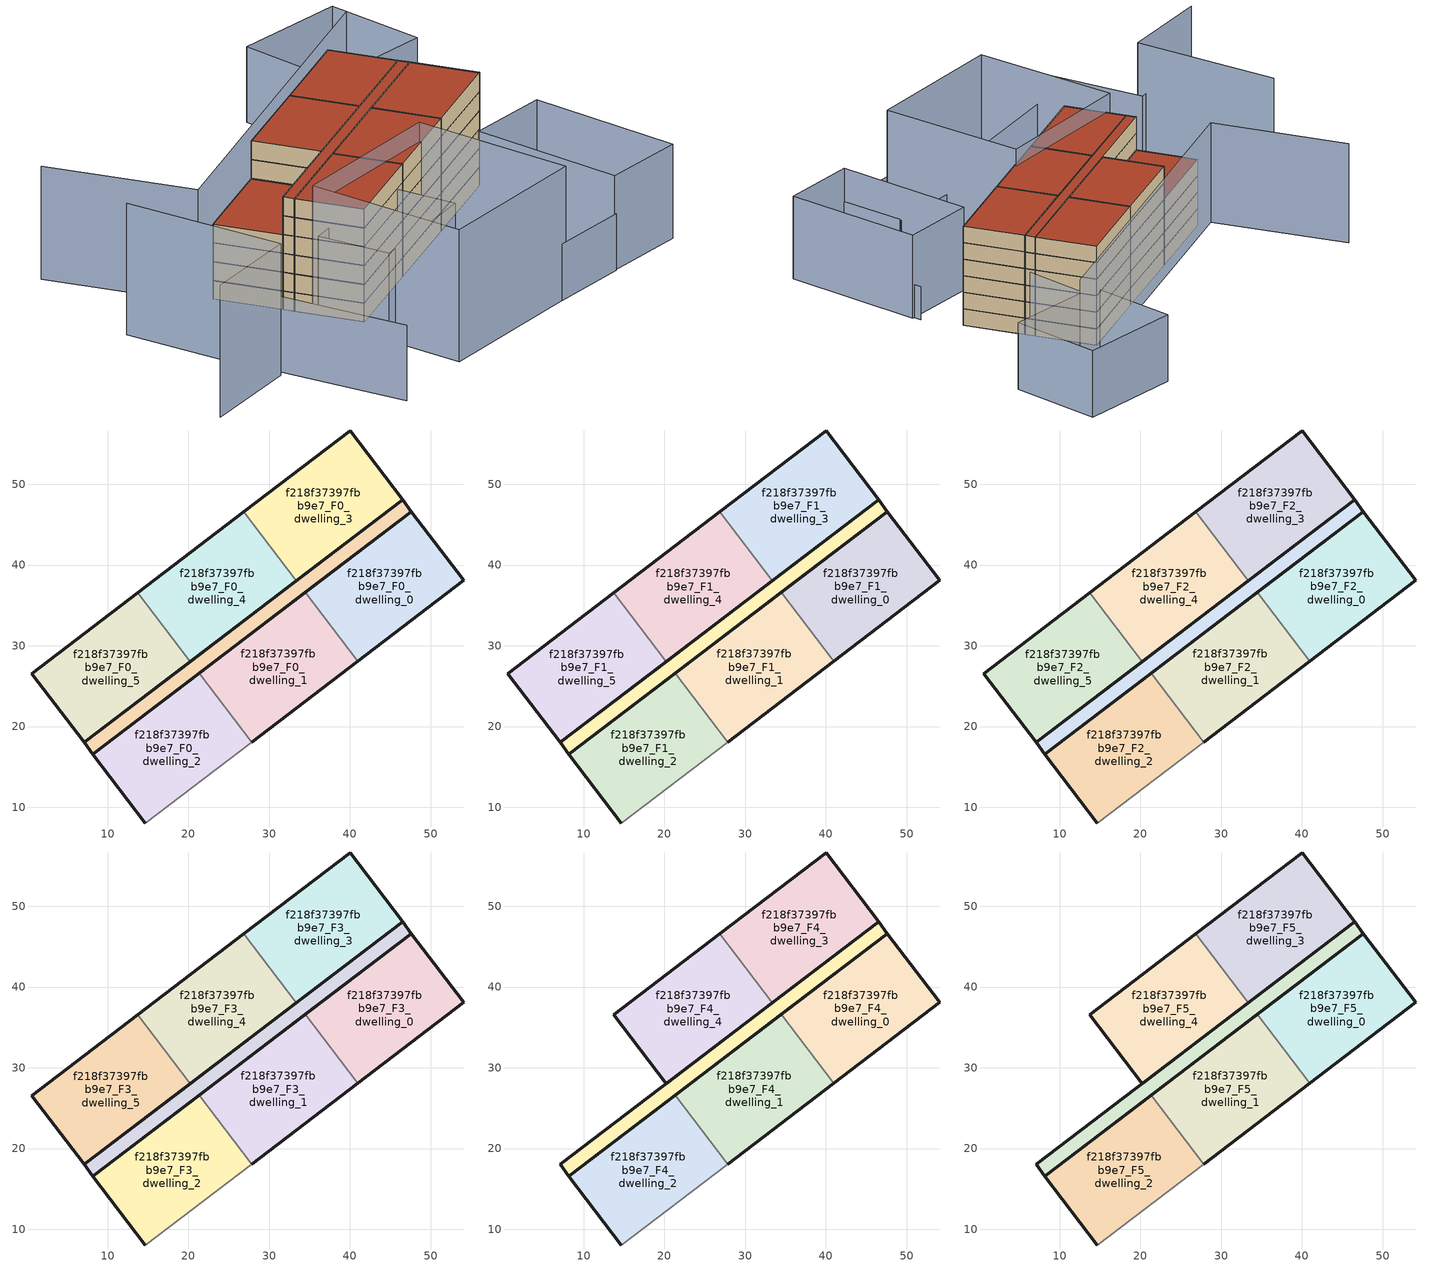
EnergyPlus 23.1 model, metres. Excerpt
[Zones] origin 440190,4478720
f218f37397fbb9e7_F0_dwelling_0
 floor ground (EU_floor_Construction): 54.14,38.09 47.64,46.63 34.48,36.62 40.98,28.08 z0
 wall outside (EU_wall_Construction): 34.48,36.62 47.64,46.63 54.14,38.09 40.98,28.08 z0:3
 wall to f218f37397fbb9e7_F0_dwelling_1 (EU_wall_Construction): 40.98,28.08 34.48,36.62 z0:3
f218f37397fbb9e7_F0_dwelling_1
 floor ground (EU_floor_Construction): 40.98,28.08 34.48,36.62 21.33,26.61 27.83,18.07 z0
 wall outside (EU_wall_Construction): 21.33,26.61 34.48,36.62 / 40.98,28.08 27.83,18.07 z0:3
 wall to f218f37397fbb9e7_F0_dwelling_2 (EU_wall_Construction): 27.83,18.07 21.33,26.61 z0:3
f218f37397fbb9e7_F0_dwelling_2
 floor ground (EU_floor_Construction): 27.83,18.07 21.33,26.61 8.18,16.6 14.68,8.06 z0
 wall outside (EU_wall_Construction): 14.68,8.06 8.18,16.6 21.33,26.61 z0:3
 wall adiabatic (EU_wall_Construction): 27.83,18.07 14.68,8.06 z0:3
f218f37397fbb9e7_F0_dwelling_3
 floor ground (EU_floor_Construction): 46.55,48.06 40.04,56.6 26.89,46.59 33.4,38.05 z0
 wall outside (EU_wall_Construction): 26.89,46.59 40.04,56.6 46.55,48.06 33.4,38.05 z0:3
 wall to f218f37397fbb9e7_F0_dwelling_4 (EU_wall_Construction): 33.4,38.05 26.89,46.59 z0:3
f218f37397fbb9e7_F0_dwelling_4
 floor ground (EU_floor_Construction): 33.4,38.05 26.89,46.59 13.74,36.58 20.24,28.04 z0
 wall outside (EU_wall_Construction): 33.4,38.05 20.24,28.04 / 13.74,36.58 26.89,46.59 z0:3
 wall to f218f37397fbb9e7_F0_dwelling_5 (EU_wall_Construction): 20.24,28.04 13.74,36.58 z0:3
f218f37397fbb9e7_F0_dwelling_5
 floor ground (EU_floor_Construction): 20.24,28.04 13.74,36.58 0.59,26.57 7.09,18.03 z0
 wall outside (EU_wall_Construction): 20.24,28.04 7.09,18.03 0.59,26.57 13.74,36.58 z0:3
f218f37397fbb9e7_F0_circulation
 floor ground (EU_floor_Construction): 47.64,46.63 46.55,48.06 7.09,18.03 8.18,16.6 z0
 wall outside (EU_wall_Construction): 46.55,48.06 47.64,46.63 8.18,16.6 7.09,18.03 46.55,48.06 z0:3
f218f37397fbb9e7_F1_dwelling_0
 floor to f218f37397fbb9e7_F0_dwelling_0 (EU_floor_Construction): 54.14,38.09 47.64,46.63 34.48,36.62 40.98,28.08 z3
 wall outside (EU_wall_Construction): 34.48,36.62 47.64,46.63 54.14,38.09 40.98,28.08 z3:6
 wall to f218f37397fbb9e7_F1_dwelling_1 (EU_wall_Construction): 40.98,28.08 34.48,36.62 z3:6
f218f37397fbb9e7_F1_dwelling_1
 floor to f218f37397fbb9e7_F0_dwelling_1 (EU_floor_Construction): 40.98,28.08 34.48,36.62 21.33,26.61 27.83,18.07 z3
 wall outside (EU_wall_Construction): 21.33,26.61 34.48,36.62 / 40.98,28.08 27.83,18.07 z3:6
 wall to f218f37397fbb9e7_F1_dwelling_2 (EU_wall_Construction): 27.83,18.07 21.33,26.61 z3:6
f218f37397fbb9e7_F1_dwelling_2
 floor to f218f37397fbb9e7_F0_dwelling_2 (EU_floor_Construction): 27.83,18.07 21.33,26.61 8.18,16.6 14.68,8.06 z3
 wall outside (EU_wall_Construction): 14.68,8.06 8.18,16.6 21.33,26.61 z3:6
 wall adiabatic (EU_wall_Construction): 27.83,18.07 14.68,8.06 z3:6
f218f37397fbb9e7_F1_dwelling_3
 floor to f218f37397fbb9e7_F0_dwelling_3 (EU_floor_Construction): 46.55,48.06 40.04,56.6 26.89,46.59 33.4,38.05 z3
 wall outside (EU_wall_Construction): 26.89,46.59 40.04,56.6 46.55,48.06 33.4,38.05 z3:6
 wall to f218f37397fbb9e7_F1_dwelling_4 (EU_wall_Construction): 33.4,38.05 26.89,46.59 z3:6
f218f37397fbb9e7_F1_dwelling_4
 floor to f218f37397fbb9e7_F0_dwelling_4 (EU_floor_Construction): 33.4,38.05 26.89,46.59 13.74,36.58 20.24,28.04 z3
 wall outside (EU_wall_Construction): 33.4,38.05 20.24,28.04 / 13.74,36.58 26.89,46.59 z3:6
 wall to f218f37397fbb9e7_F1_dwelling_5 (EU_wall_Construction): 20.24,28.04 13.74,36.58 z3:6
f218f37397fbb9e7_F1_dwelling_5
 floor to f218f37397fbb9e7_F0_dwelling_5 (EU_floor_Construction): 20.24,28.04 13.74,36.58 0.59,26.57 7.09,18.03 z3
 wall outside (EU_wall_Construction): 20.24,28.04 7.09,18.03 0.59,26.57 13.74,36.58 z3:6
f218f37397fbb9e7_F1_circulation
 floor to f218f37397fbb9e7_F0_circulation (EU_floor_Construction): 47.64,46.63 46.55,48.06 7.09,18.03 8.18,16.6 z3
 wall outside (EU_wall_Construction): 46.55,48.06 47.64,46.63 8.18,16.6 7.09,18.03 46.55,48.06 z3:6
f218f37397fbb9e7_F2_dwelling_0
 floor to f218f37397fbb9e7_F1_dwelling_0 (EU_floor_Construction): 54.14,38.09 47.64,46.63 34.48,36.62 40.98,28.08 z6
 wall outside (EU_wall_Construction): 34.48,36.62 47.64,46.63 54.14,38.09 40.98,28.08 z6:9
 wall to f218f37397fbb9e7_F2_dwelling_1 (EU_wall_Construction): 40.98,28.08 34.48,36.62 z6:9
f218f37397fbb9e7_F2_dwelling_1
 floor to f218f37397fbb9e7_F1_dwelling_1 (EU_floor_Construction): 40.98,28.08 34.48,36.62 21.33,26.61 27.83,18.07 z6
 wall outside (EU_wall_Construction): 21.33,26.61 34.48,36.62 / 40.98,28.08 27.83,18.07 z6:9
 wall to f218f37397fbb9e7_F2_dwelling_2 (EU_wall_Construction): 27.83,18.07 21.33,26.61 z6:9
f218f37397fbb9e7_F2_dwelling_2
 floor to f218f37397fbb9e7_F1_dwelling_2 (EU_floor_Construction): 27.83,18.07 21.33,26.61 8.18,16.6 14.68,8.06 z6
 wall outside (EU_wall_Construction): 14.68,8.06 8.18,16.6 21.33,26.61 z6:9
 wall adiabatic (EU_wall_Construction): 27.83,18.07 14.68,8.06 z6:9
f218f37397fbb9e7_F2_dwelling_3
 floor to f218f37397fbb9e7_F1_dwelling_3 (EU_floor_Construction): 46.55,48.06 40.04,56.6 26.89,46.59 33.4,38.05 z6
 wall outside (EU_wall_Construction): 26.89,46.59 40.04,56.6 46.55,48.06 33.4,38.05 z6:9
 wall to f218f37397fbb9e7_F2_dwelling_4 (EU_wall_Construction): 33.4,38.05 26.89,46.59 z6:9
f218f37397fbb9e7_F2_dwelling_4
 floor to f218f37397fbb9e7_F1_dwelling_4 (EU_floor_Construction): 33.4,38.05 26.89,46.59 13.74,36.58 20.24,28.04 z6
 wall outside (EU_wall_Construction): 33.4,38.05 20.24,28.04 / 13.74,36.58 26.89,46.59 z6:9
 wall to f218f37397fbb9e7_F2_dwelling_5 (EU_wall_Construction): 20.24,28.04 13.74,36.58 z6:9
f218f37397fbb9e7_F2_dwelling_5
 floor to f218f37397fbb9e7_F1_dwelling_5 (EU_floor_Construction): 20.24,28.04 13.74,36.58 0.59,26.57 7.09,18.03 z6
 wall outside (EU_wall_Construction): 20.24,28.04 7.09,18.03 0.59,26.57 13.74,36.58 z6:9
f218f37397fbb9e7_F2_circulation
 floor to f218f37397fbb9e7_F1_circulation (EU_floor_Construction): 47.64,46.63 46.55,48.06 7.09,18.03 8.18,16.6 z6
 wall outside (EU_wall_Construction): 46.55,48.06 47.64,46.63 8.18,16.6 7.09,18.03 46.55,48.06 z6:9
f218f37397fbb9e7_F3_dwelling_0
 floor to f218f37397fbb9e7_F2_dwelling_0 (EU_floor_Construction): 54.14,38.09 47.64,46.63 34.48,36.62 40.98,28.08 z9
 wall outside (EU_wall_Construction): 34.48,36.62 47.64,46.63 54.14,38.09 40.98,28.08 z9:12
 wall to f218f37397fbb9e7_F3_dwelling_1 (EU_wall_Construction): 40.98,28.08 34.48,36.62 z9:12
f218f37397fbb9e7_F3_dwelling_1
 floor to f218f37397fbb9e7_F2_dwelling_1 (EU_floor_Construction): 40.98,28.08 34.48,36.62 21.33,26.61 27.83,18.07 z9
 wall outside (EU_wall_Construction): 21.33,26.61 34.48,36.62 / 40.98,28.08 27.83,18.07 z9:12
 wall to f218f37397fbb9e7_F3_dwelling_2 (EU_wall_Construction): 27.83,18.07 21.33,26.61 z9:12
f218f37397fbb9e7_F3_dwelling_2
 floor to f218f37397fbb9e7_F2_dwelling_2 (EU_floor_Construction): 27.83,18.07 21.33,26.61 8.18,16.6 14.68,8.06 z9
 wall outside (EU_wall_Construction): 14.68,8.06 8.18,16.6 21.33,26.61 z9:12
 wall adiabatic (EU_wall_Construction): 27.83,18.07 14.68,8.06 z9:12
f218f37397fbb9e7_F3_dwelling_3
 floor to f218f37397fbb9e7_F2_dwelling_3 (EU_floor_Construction): 46.55,48.06 40.04,56.6 26.89,46.59 33.4,38.05 z9
 wall outside (EU_wall_Construction): 26.89,46.59 40.04,56.6 46.55,48.06 33.4,38.05 z9:12
 wall to f218f37397fbb9e7_F3_dwelling_4 (EU_wall_Construction): 33.4,38.05 26.89,46.59 z9:12
f218f37397fbb9e7_F3_dwelling_4
 floor to f218f37397fbb9e7_F2_dwelling_4 (EU_floor_Construction): 33.4,38.05 26.89,46.59 13.74,36.58 20.24,28.04 z9
 wall outside (EU_wall_Construction): 33.4,38.05 20.24,28.04 / 13.74,36.58 26.89,46.59 z9:12
 wall to f218f37397fbb9e7_F3_dwelling_5 (EU_wall_Construction): 20.24,28.04 13.74,36.58 z9:12
f218f37397fbb9e7_F3_dwelling_5
 floor to f218f37397fbb9e7_F2_dwelling_5 (EU_floor_Construction): 20.24,28.04 13.74,36.58 0.59,26.57 7.09,18.03 z9
 wall outside (EU_wall_Construction): 20.24,28.04 7.09,18.03 0.59,26.57 13.74,36.58 z9:12
 roof outside (EU_roof_Construction): 13.74,36.58 20.24,28.04 7.09,18.03 0.59,26.57 z12
f218f37397fbb9e7_F3_circulation
 floor to f218f37397fbb9e7_F2_circulation (EU_floor_Construction): 47.64,46.63 46.55,48.06 7.09,18.03 8.18,16.6 z9
 wall outside (EU_wall_Construction): 46.55,48.06 47.64,46.63 8.18,16.6 7.09,18.03 46.55,48.06 z9:12
f218f37397fbb9e7_F4_dwelling_0
 floor to f218f37397fbb9e7_F3_dwelling_0 (EU_floor_Construction): 54.14,38.09 47.64,46.63 34.48,36.62 40.98,28.08 z12
 wall outside (EU_wall_Construction): 34.48,36.62 47.64,46.63 54.14,38.09 40.98,28.08 z12:15
 wall to f218f37397fbb9e7_F4_dwelling_1 (EU_wall_Construction): 40.98,28.08 34.48,36.62 z12:15
f218f37397fbb9e7_F4_dwelling_1
 floor to f218f37397fbb9e7_F3_dwelling_1 (EU_floor_Construction): 40.98,28.08 34.48,36.62 21.33,26.61 27.83,18.07 z12
 wall outside (EU_wall_Construction): 21.33,26.61 34.48,36.62 / 40.98,28.08 27.83,18.07 z12:15
 wall to f218f37397fbb9e7_F4_dwelling_2 (EU_wall_Construction): 27.83,18.07 21.33,26.61 z12:15
f218f37397fbb9e7_F4_dwelling_2
 floor to f218f37397fbb9e7_F3_dwelling_2 (EU_floor_Construction): 27.83,18.07 21.33,26.61 8.18,16.6 14.68,8.06 z12
 wall outside (EU_wall_Construction): 14.68,8.06 8.18,16.6 21.33,26.61 z12:15
 wall adiabatic (EU_wall_Construction): 27.83,18.07 14.68,8.06 z12:15
f218f37397fbb9e7_F4_dwelling_3
 floor to f218f37397fbb9e7_F3_dwelling_3 (EU_floor_Construction): 46.55,48.06 40.04,56.6 26.89,46.59 33.4,38.05 z12
 wall outside (EU_wall_Construction): 26.89,46.59 40.04,56.6 46.55,48.06 33.4,38.05 z12:15
 wall to f218f37397fbb9e7_F4_dwelling_4 (EU_wall_Construction): 33.4,38.05 26.89,46.59 z12:15
f218f37397fbb9e7_F4_dwelling_4
 floor to f218f37397fbb9e7_F3_dwelling_4 (EU_floor_Construction): 33.4,38.05 26.89,46.59 13.74,36.58 20.24,28.04 z12
 wall outside (EU_wall_Construction): 33.4,38.05 20.24,28.04 13.74,36.58 26.89,46.59 z12:15
f218f37397fbb9e7_F4_circulation
 floor to f218f37397fbb9e7_F3_circulation (EU_floor_Construction): 47.64,46.63 46.55,48.06 7.09,18.03 8.18,16.6 z12
 wall outside (EU_wall_Construction): 46.55,48.06 47.64,46.63 8.18,16.6 7.09,18.03 46.55,48.06 z12:15
f218f37397fbb9e7_F5_dwelling_0
 floor to f218f37397fbb9e7_F4_dwelling_0 (EU_floor_Construction): 54.14,38.09 47.64,46.63 34.48,36.62 40.98,28.08 z15
 wall outside (EU_wall_Construction): 34.48,36.62 47.64,46.63 54.14,38.09 40.98,28.08 z15:18
 wall to f218f37397fbb9e7_F5_dwelling_1 (EU_wall_Construction): 40.98,28.08 34.48,36.62 z15:18
 roof outside (EU_roof_Construction): 47.64,46.63 54.14,38.09 40.98,28.08 34.48,36.62 z18
f218f37397fbb9e7_F5_dwelling_1
 floor to f218f37397fbb9e7_F4_dwelling_1 (EU_floor_Construction): 40.98,28.08 34.48,36.62 21.33,26.61 27.83,18.07 z15
 wall outside (EU_wall_Construction): 21.33,26.61 34.48,36.62 / 40.98,28.08 27.83,18.07 z15:18
 wall to f218f37397fbb9e7_F5_dwelling_2 (EU_wall_Construction): 27.83,18.07 21.33,26.61 z15:18
 roof outside (EU_roof_Construction): 34.48,36.62 40.98,28.08 27.83,18.07 21.33,26.61 z18
f218f37397fbb9e7_F5_dwelling_2
 floor to f218f37397fbb9e7_F4_dwelling_2 (EU_floor_Construction): 27.83,18.07 21.33,26.61 8.18,16.6 14.68,8.06 z15
 wall outside (EU_wall_Construction): 14.68,8.06 8.18,16.6 21.33,26.61 z15:18
 wall adiabatic (EU_wall_Construction): 27.83,18.07 14.68,8.06 z15:18
 roof outside (EU_roof_Construction): 21.33,26.61 27.83,18.07 14.68,8.06 8.18,16.6 z18
f218f37397fbb9e7_F5_dwelling_3
 floor to f218f37397fbb9e7_F4_dwelling_3 (EU_floor_Construction): 46.55,48.06 40.04,56.6 26.89,46.59 33.4,38.05 z15
 wall outside (EU_wall_Construction): 26.89,46.59 40.04,56.6 46.55,48.06 33.4,38.05 z15:18
 wall to f218f37397fbb9e7_F5_dwelling_4 (EU_wall_Construction): 33.4,38.05 26.89,46.59 z15:18
 roof outside (EU_roof_Construction): 40.04,56.6 46.55,48.06 33.4,38.05 26.89,46.59 z18
f218f37397fbb9e7_F5_dwelling_4
 floor to f218f37397fbb9e7_F4_dwelling_4 (EU_floor_Construction): 33.4,38.05 26.89,46.59 13.74,36.58 20.24,28.04 z15
 wall outside (EU_wall_Construction): 33.4,38.05 20.24,28.04 13.74,36.58 26.89,46.59 z15:18
 roof outside (EU_roof_Construction): 26.89,46.59 33.4,38.05 20.24,28.04 13.74,36.58 z18
f218f37397fbb9e7_F5_circulation
 floor to f218f37397fbb9e7_F4_circulation (EU_floor_Construction): 47.64,46.63 46.55,48.06 7.09,18.03 8.18,16.6 z15
 wall outside (EU_wall_Construction): 46.55,48.06 47.64,46.63 8.18,16.6 7.09,18.03 46.55,48.06 z15:18
 roof outside (EU_roof_Construction): 46.55,48.06 47.64,46.63 8.18,16.6 7.09,18.03 z18
shading: 49.33,65.98 -1.79,26.73 / -1.79,26.73 -16.43,45.8 z0:18; -16.06,-4.68 -5.13,1.28 / -5.13,1.28 5.21,-17.7 / 47.66,48.34 44.6,59.73 / 55.72,79.48 60.07,63.74 / 60.07,63.74 42.13,58.78 / 42.13,58.78 37.77,74.52 / 37.77,74.52 55.72,79.48 z0:12; -16.47,23.17 -5.32,-0.55 / -5.32,-0.55 -20.45,-7.66 / 43.52,-0.96 18.75,-10.71 / 18.75,-10.71 9.26,13.41 / 9.26,13.41 34.02,23.16 / 34.02,23.16 43.52,-0.96 z0:21; 7.57,9.35 24.86,18.43 / 24.86,18.43 30.32,8.03 / 30.32,8.03 13.04,-1.05 / 13.04,-1.05 7.57,9.35 / 54.66,3.22 46.53,26.68 / 46.53,26.68 59.49,31.17 / 59.49,31.17 67.62,7.71 / 67.62,7.71 54.66,3.22 z0:15; 50.8,14.37 54.85,3.07 / 54.85,3.07 42.59,-1.33 / 42.59,-1.33 38.53,9.97 / 38.53,9.97 50.8,14.37 z0:9; 66.26,9.72 58.72,32.42 z0:6
[Building]
EU S2 Campaign: North Axis=0; Terrain=City; Solar Distribution=FullExterior
[Site:Location]
Madrid: Latitude=40.5; Longitude=-3.5; Time Zone=1; Elevation=609
[SizingPeriod:WeatherFileDays]
AnnualSizingPeriod: Begin Month=1; Begin Day of Month=1; End Month=12; End Day of Month=31; Day of Week for Start Day=Monday; Use Weather File Daylight Saving Period=No; Use Weather File Rain and Snow Indicators=No
[MATERIAL]
EU_InternalMass_Material: Roughness=MediumRough; Thickness=0.1; Conductivity=1; Density=1800; Specific Heat=900; Thermal Absorptance=0.9; Solar Absorptance=0.7; Visible Absorptance=0.7
[MATERIAL:NOMASS] Roughness=MediumRough; Thermal Absorptance=0.9; Solar Absorptance=0.7; Visible Absorptance=0.7
Name | Thermal Resistance
EU_wall_NoMass | 0.609216
EU_roof_NoMass | 0.513268
EU_floor_NoMass | 0.568163
[CONSTRUCTION]
EU_wall_Construction: EU_wall_NoMass
EU_roof_Construction: EU_roof_NoMass
EU_floor_Construction: EU_floor_NoMass
EU_InternalMass_Construction: EU_InternalMass_Material
[ZONE] Type=1; Multiplier=1; Ceiling Height=autocalculate; Floor Area=autocalculate; Part of Total Floor Area=Yes
Name | Volume
f218f37397fbb9e7_F0_dwelling_0; f218f37397fbb9e7_F1_dwelling_0; f218f37397fbb9e7_F2_dwelling_0; f218f37397fbb9e7_F3_dwelling_0; f218f37397fbb9e7_F4_dwelling_0; f218f37397fbb9e7_F5_dwelling_0; f218f37397fbb9e7_F0_dwelling_2; f218f37397fbb9e7_F1_dwelling_2; f218f37397fbb9e7_F2_dwelling_2; f218f37397fbb9e7_F3_dwelling_2; f218f37397fbb9e7_F4_dwelling_2; f218f37397fbb9e7_F5_dwelling_2 | 532.114
f218f37397fbb9e7_F0_dwelling_1; f218f37397fbb9e7_F1_dwelling_1; f218f37397fbb9e7_F2_dwelling_1; f218f37397fbb9e7_F3_dwelling_1; f218f37397fbb9e7_F4_dwelling_1; f218f37397fbb9e7_F5_dwelling_1 | 532.113
f218f37397fbb9e7_F0_dwelling_3; f218f37397fbb9e7_F1_dwelling_3; f218f37397fbb9e7_F2_dwelling_3; f218f37397fbb9e7_F3_dwelling_3; f218f37397fbb9e7_F4_dwelling_3; f218f37397fbb9e7_F5_dwelling_3 | 532.134
f218f37397fbb9e7_F0_dwelling_4; f218f37397fbb9e7_F1_dwelling_4; f218f37397fbb9e7_F2_dwelling_4; f218f37397fbb9e7_F3_dwelling_4; f218f37397fbb9e7_F4_dwelling_4; f218f37397fbb9e7_F5_dwelling_4 | 532.086
f218f37397fbb9e7_F0_dwelling_5; f218f37397fbb9e7_F1_dwelling_5; f218f37397fbb9e7_F2_dwelling_5; f218f37397fbb9e7_F3_dwelling_5 | 532.103
f218f37397fbb9e7_F0_circulation; f218f37397fbb9e7_F1_circulation; f218f37397fbb9e7_F2_circulation; f218f37397fbb9e7_F3_circulation; f218f37397fbb9e7_F4_circulation; f218f37397fbb9e7_F5_circulation | 267.695
[INTERNALMASS] Construction=EU_InternalMass_Construction
Name | Zone or ZoneList | Surface Area
f218f37397fbb9e7_F0_dwelling_0_EU_InternalMass | f218f37397fbb9e7_F0_dwelling_0 | 177.372
f218f37397fbb9e7_F0_dwelling_1_EU_InternalMass | f218f37397fbb9e7_F0_dwelling_1 | 177.372
f218f37397fbb9e7_F0_dwelling_2_EU_InternalMass | f218f37397fbb9e7_F0_dwelling_2 | 177.372
f218f37397fbb9e7_F0_dwelling_3_EU_InternalMass | f218f37397fbb9e7_F0_dwelling_3 | 177.371
f218f37397fbb9e7_F0_dwelling_4_EU_InternalMass | f218f37397fbb9e7_F0_dwelling_4 | 177.371
f218f37397fbb9e7_F0_dwelling_5_EU_InternalMass | f218f37397fbb9e7_F0_dwelling_5 | 177.371
f218f37397fbb9e7_F1_dwelling_0_EU_InternalMass | f218f37397fbb9e7_F1_dwelling_0 | 177.372
f218f37397fbb9e7_F1_dwelling_1_EU_InternalMass | f218f37397fbb9e7_F1_dwelling_1 | 177.372
f218f37397fbb9e7_F1_dwelling_2_EU_InternalMass | f218f37397fbb9e7_F1_dwelling_2 | 177.372
f218f37397fbb9e7_F1_dwelling_3_EU_InternalMass | f218f37397fbb9e7_F1_dwelling_3 | 177.371
f218f37397fbb9e7_F1_dwelling_4_EU_InternalMass | f218f37397fbb9e7_F1_dwelling_4 | 177.371
f218f37397fbb9e7_F1_dwelling_5_EU_InternalMass | f218f37397fbb9e7_F1_dwelling_5 | 177.371
f218f37397fbb9e7_F2_dwelling_0_EU_InternalMass | f218f37397fbb9e7_F2_dwelling_0 | 177.372
f218f37397fbb9e7_F2_dwelling_1_EU_InternalMass | f218f37397fbb9e7_F2_dwelling_1 | 177.372
f218f37397fbb9e7_F2_dwelling_2_EU_InternalMass | f218f37397fbb9e7_F2_dwelling_2 | 177.372
f218f37397fbb9e7_F2_dwelling_3_EU_InternalMass | f218f37397fbb9e7_F2_dwelling_3 | 177.371
f218f37397fbb9e7_F2_dwelling_4_EU_InternalMass | f218f37397fbb9e7_F2_dwelling_4 | 177.371
f218f37397fbb9e7_F2_dwelling_5_EU_InternalMass | f218f37397fbb9e7_F2_dwelling_5 | 177.371
f218f37397fbb9e7_F3_dwelling_0_EU_InternalMass | f218f37397fbb9e7_F3_dwelling_0 | 177.372
f218f37397fbb9e7_F3_dwelling_1_EU_InternalMass | f218f37397fbb9e7_F3_dwelling_1 | 177.372
f218f37397fbb9e7_F3_dwelling_2_EU_InternalMass | f218f37397fbb9e7_F3_dwelling_2 | 177.372
f218f37397fbb9e7_F3_dwelling_3_EU_InternalMass | f218f37397fbb9e7_F3_dwelling_3 | 177.371
f218f37397fbb9e7_F3_dwelling_4_EU_InternalMass | f218f37397fbb9e7_F3_dwelling_4 | 177.371
f218f37397fbb9e7_F3_dwelling_5_EU_InternalMass | f218f37397fbb9e7_F3_dwelling_5 | 177.371
f218f37397fbb9e7_F4_dwelling_0_EU_InternalMass | f218f37397fbb9e7_F4_dwelling_0 | 177.372
f218f37397fbb9e7_F4_dwelling_1_EU_InternalMass | f218f37397fbb9e7_F4_dwelling_1 | 177.372
f218f37397fbb9e7_F4_dwelling_2_EU_InternalMass | f218f37397fbb9e7_F4_dwelling_2 | 177.372
f218f37397fbb9e7_F4_dwelling_3_EU_InternalMass | f218f37397fbb9e7_F4_dwelling_3 | 266.056
f218f37397fbb9e7_F4_dwelling_4_EU_InternalMass | f218f37397fbb9e7_F4_dwelling_4 | 266.056
f218f37397fbb9e7_F5_dwelling_0_EU_InternalMass | f218f37397fbb9e7_F5_dwelling_0 | 177.372
f218f37397fbb9e7_F5_dwelling_1_EU_InternalMass | f218f37397fbb9e7_F5_dwelling_1 | 177.372
f218f37397fbb9e7_F5_dwelling_2_EU_InternalMass | f218f37397fbb9e7_F5_dwelling_2 | 177.372
f218f37397fbb9e7_F5_dwelling_3_EU_InternalMass | f218f37397fbb9e7_F5_dwelling_3 | 266.056
f218f37397fbb9e7_F5_dwelling_4_EU_InternalMass | f218f37397fbb9e7_F5_dwelling_4 | 266.056
[OTHEREQUIPMENT] Fuel Type=Electricity; Design Level Calculation Method=Watts/Area; Power per Zone Floor Area=1; Fraction Latent=0; Fraction Radiant=0; Fraction Lost=0; Carbon Dioxide Generation Rate=0; EndUse Subcategory=EU_Step8_InternalGains
Name | Zone or ZoneList or Space or SpaceList | Schedule
EU_Step8_InternalGain_f218f37397fbb9e7_F0_dwelling_0_f000 | f218f37397fbb9e7_F0_dwelling_0 | EU_Step8_GainSchedule_f218f37397fbb9e7_F0_dwelling_0_f000
EU_Step8_InternalGain_f218f37397fbb9e7_F0_dwelling_1_f000 | f218f37397fbb9e7_F0_dwelling_1 | EU_Step8_GainSchedule_f218f37397fbb9e7_F0_dwelling_1_f000
EU_Step8_InternalGain_f218f37397fbb9e7_F0_dwelling_2_f000 | f218f37397fbb9e7_F0_dwelling_2 | EU_Step8_GainSchedule_f218f37397fbb9e7_F0_dwelling_2_f000
EU_Step8_InternalGain_f218f37397fbb9e7_F0_dwelling_3_f000 | f218f37397fbb9e7_F0_dwelling_3 | EU_Step8_GainSchedule_f218f37397fbb9e7_F0_dwelling_3_f000
EU_Step8_InternalGain_f218f37397fbb9e7_F0_dwelling_4_f000 | f218f37397fbb9e7_F0_dwelling_4 | EU_Step8_GainSchedule_f218f37397fbb9e7_F0_dwelling_4_f000
EU_Step8_InternalGain_f218f37397fbb9e7_F0_dwelling_5_f000 | f218f37397fbb9e7_F0_dwelling_5 | EU_Step8_GainSchedule_f218f37397fbb9e7_F0_dwelling_5_f000
EU_Step8_InternalGain_f218f37397fbb9e7_F1_dwelling_0_f000 | f218f37397fbb9e7_F1_dwelling_0 | EU_Step8_GainSchedule_f218f37397fbb9e7_F1_dwelling_0_f000
EU_Step8_InternalGain_f218f37397fbb9e7_F1_dwelling_1_f000 | f218f37397fbb9e7_F1_dwelling_1 | EU_Step8_GainSchedule_f218f37397fbb9e7_F1_dwelling_1_f000
EU_Step8_InternalGain_f218f37397fbb9e7_F1_dwelling_2_f000 | f218f37397fbb9e7_F1_dwelling_2 | EU_Step8_GainSchedule_f218f37397fbb9e7_F1_dwelling_2_f000
EU_Step8_InternalGain_f218f37397fbb9e7_F1_dwelling_3_f000 | f218f37397fbb9e7_F1_dwelling_3 | EU_Step8_GainSchedule_f218f37397fbb9e7_F1_dwelling_3_f000
EU_Step8_InternalGain_f218f37397fbb9e7_F1_dwelling_4_f000 | f218f37397fbb9e7_F1_dwelling_4 | EU_Step8_GainSchedule_f218f37397fbb9e7_F1_dwelling_4_f000
EU_Step8_InternalGain_f218f37397fbb9e7_F1_dwelling_5_f000 | f218f37397fbb9e7_F1_dwelling_5 | EU_Step8_GainSchedule_f218f37397fbb9e7_F1_dwelling_5_f000
EU_Step8_InternalGain_f218f37397fbb9e7_F2_dwelling_0_f000 | f218f37397fbb9e7_F2_dwelling_0 | EU_Step8_GainSchedule_f218f37397fbb9e7_F2_dwelling_0_f000
EU_Step8_InternalGain_f218f37397fbb9e7_F2_dwelling_1_f000 | f218f37397fbb9e7_F2_dwelling_1 | EU_Step8_GainSchedule_f218f37397fbb9e7_F2_dwelling_1_f000
EU_Step8_InternalGain_f218f37397fbb9e7_F2_dwelling_2_f000 | f218f37397fbb9e7_F2_dwelling_2 | EU_Step8_GainSchedule_f218f37397fbb9e7_F2_dwelling_2_f000
EU_Step8_InternalGain_f218f37397fbb9e7_F2_dwelling_3_f000 | f218f37397fbb9e7_F2_dwelling_3 | EU_Step8_GainSchedule_f218f37397fbb9e7_F2_dwelling_3_f000
EU_Step8_InternalGain_f218f37397fbb9e7_F2_dwelling_4_f000 | f218f37397fbb9e7_F2_dwelling_4 | EU_Step8_GainSchedule_f218f37397fbb9e7_F2_dwelling_4_f000
EU_Step8_InternalGain_f218f37397fbb9e7_F2_dwelling_5_f000 | f218f37397fbb9e7_F2_dwelling_5 | EU_Step8_GainSchedule_f218f37397fbb9e7_F2_dwelling_5_f000
EU_Step8_InternalGain_f218f37397fbb9e7_F3_dwelling_0_f000 | f218f37397fbb9e7_F3_dwelling_0 | EU_Step8_GainSchedule_f218f37397fbb9e7_F3_dwelling_0_f000
EU_Step8_InternalGain_f218f37397fbb9e7_F3_dwelling_1_f000 | f218f37397fbb9e7_F3_dwelling_1 | EU_Step8_GainSchedule_f218f37397fbb9e7_F3_dwelling_1_f000
EU_Step8_InternalGain_f218f37397fbb9e7_F3_dwelling_2_f000 | f218f37397fbb9e7_F3_dwelling_2 | EU_Step8_GainSchedule_f218f37397fbb9e7_F3_dwelling_2_f000
EU_Step8_InternalGain_f218f37397fbb9e7_F3_dwelling_3_f000 | f218f37397fbb9e7_F3_dwelling_3 | EU_Step8_GainSchedule_f218f37397fbb9e7_F3_dwelling_3_f000
EU_Step8_InternalGain_f218f37397fbb9e7_F3_dwelling_4_f000 | f218f37397fbb9e7_F3_dwelling_4 | EU_Step8_GainSchedule_f218f37397fbb9e7_F3_dwelling_4_f000
EU_Step8_InternalGain_f218f37397fbb9e7_F3_dwelling_5_f000 | f218f37397fbb9e7_F3_dwelling_5 | EU_Step8_GainSchedule_f218f37397fbb9e7_F3_dwelling_5_f000
EU_Step8_InternalGain_f218f37397fbb9e7_F4_dwelling_0_f000 | f218f37397fbb9e7_F4_dwelling_0 | EU_Step8_GainSchedule_f218f37397fbb9e7_F4_dwelling_0_f000
EU_Step8_InternalGain_f218f37397fbb9e7_F4_dwelling_1_f000 | f218f37397fbb9e7_F4_dwelling_1 | EU_Step8_GainSchedule_f218f37397fbb9e7_F4_dwelling_1_f000
EU_Step8_InternalGain_f218f37397fbb9e7_F4_dwelling_2_f000 | f218f37397fbb9e7_F4_dwelling_2 | EU_Step8_GainSchedule_f218f37397fbb9e7_F4_dwelling_2_f000
EU_Step8_InternalGain_f218f37397fbb9e7_F4_dwelling_3_f000 | f218f37397fbb9e7_F4_dwelling_3 | EU_Step8_GainSchedule_f218f37397fbb9e7_F4_dwelling_3_f000
EU_Step8_InternalGain_f218f37397fbb9e7_F4_dwelling_4_f000 | f218f37397fbb9e7_F4_dwelling_4 | EU_Step8_GainSchedule_f218f37397fbb9e7_F4_dwelling_4_f000
EU_Step8_InternalGain_f218f37397fbb9e7_F5_dwelling_0_f000 | f218f37397fbb9e7_F5_dwelling_0 | EU_Step8_GainSchedule_f218f37397fbb9e7_F5_dwelling_0_f000
EU_Step8_InternalGain_f218f37397fbb9e7_F5_dwelling_1_f000 | f218f37397fbb9e7_F5_dwelling_1 | EU_Step8_GainSchedule_f218f37397fbb9e7_F5_dwelling_1_f000
EU_Step8_InternalGain_f218f37397fbb9e7_F5_dwelling_2_f000 | f218f37397fbb9e7_F5_dwelling_2 | EU_Step8_GainSchedule_f218f37397fbb9e7_F5_dwelling_2_f000
EU_Step8_InternalGain_f218f37397fbb9e7_F5_dwelling_3_f000 | f218f37397fbb9e7_F5_dwelling_3 | EU_Step8_GainSchedule_f218f37397fbb9e7_F5_dwelling_3_f000
EU_Step8_InternalGain_f218f37397fbb9e7_F5_dwelling_4_f000 | f218f37397fbb9e7_F5_dwelling_4 | EU_Step8_GainSchedule_f218f37397fbb9e7_F5_dwelling_4_f000
[ZONEINFILTRATION:DESIGNFLOWRATE] Schedule=EU_AlwaysOn; Design Flow Rate Calculation Method=Flow/Area; Flow Rate per Floor Area=0.0005; Constant Term Coefficient=1; Temperature Term Coefficient=0; Velocity Term Coefficient=0; Velocity Squared Term Coefficient=0
Name | Zone or ZoneList or Space or SpaceList
EU_Circulation_Infiltration_f218f37397fbb9e7_F0_circulation | f218f37397fbb9e7_F0_circulation
EU_Circulation_Infiltration_f218f37397fbb9e7_F1_circulation | f218f37397fbb9e7_F1_circulation
EU_Circulation_Infiltration_f218f37397fbb9e7_F2_circulation | f218f37397fbb9e7_F2_circulation
EU_Circulation_Infiltration_f218f37397fbb9e7_F3_circulation | f218f37397fbb9e7_F3_circulation
EU_Circulation_Infiltration_f218f37397fbb9e7_F4_circulation | f218f37397fbb9e7_F4_circulation
EU_Circulation_Infiltration_f218f37397fbb9e7_F5_circulation | f218f37397fbb9e7_F5_circulation
[ZONEVENTILATION:DESIGNFLOWRATE] Schedule=EU_AlwaysOn; Design Flow Rate Calculation Method=AirChanges/Hour; Air Changes per Hour=0.752966; Ventilation Type=Natural; Fan Pressure Rise=0; Fan Total Efficiency=1; Constant Term Coefficient=1; Temperature Term Coefficient=0; Velocity Term Coefficient=0; Velocity Squared Term Coefficient=0; Minimum Indoor Temperature=-100; Maximum Indoor Temperature=100; Delta Temperature=-100; Minimum Outdoor Temperature=-100; Maximum Outdoor Temperature=100; Maximum Wind Speed=40
Name | Zone or ZoneList or Space or SpaceList
EU_ConstantAir_f218f37397fbb9e7_F0_dwelling_0 | f218f37397fbb9e7_F0_dwelling_0
EU_ConstantAir_f218f37397fbb9e7_F0_dwelling_1 | f218f37397fbb9e7_F0_dwelling_1
EU_ConstantAir_f218f37397fbb9e7_F0_dwelling_2 | f218f37397fbb9e7_F0_dwelling_2
EU_ConstantAir_f218f37397fbb9e7_F0_dwelling_3 | f218f37397fbb9e7_F0_dwelling_3
EU_ConstantAir_f218f37397fbb9e7_F0_dwelling_4 | f218f37397fbb9e7_F0_dwelling_4
EU_ConstantAir_f218f37397fbb9e7_F0_dwelling_5 | f218f37397fbb9e7_F0_dwelling_5
EU_ConstantAir_f218f37397fbb9e7_F1_dwelling_0 | f218f37397fbb9e7_F1_dwelling_0
EU_ConstantAir_f218f37397fbb9e7_F1_dwelling_1 | f218f37397fbb9e7_F1_dwelling_1
EU_ConstantAir_f218f37397fbb9e7_F1_dwelling_2 | f218f37397fbb9e7_F1_dwelling_2
EU_ConstantAir_f218f37397fbb9e7_F1_dwelling_3 | f218f37397fbb9e7_F1_dwelling_3
EU_ConstantAir_f218f37397fbb9e7_F1_dwelling_4 | f218f37397fbb9e7_F1_dwelling_4
EU_ConstantAir_f218f37397fbb9e7_F1_dwelling_5 | f218f37397fbb9e7_F1_dwelling_5
EU_ConstantAir_f218f37397fbb9e7_F2_dwelling_0 | f218f37397fbb9e7_F2_dwelling_0
EU_ConstantAir_f218f37397fbb9e7_F2_dwelling_1 | f218f37397fbb9e7_F2_dwelling_1
EU_ConstantAir_f218f37397fbb9e7_F2_dwelling_2 | f218f37397fbb9e7_F2_dwelling_2
EU_ConstantAir_f218f37397fbb9e7_F2_dwelling_3 | f218f37397fbb9e7_F2_dwelling_3
EU_ConstantAir_f218f37397fbb9e7_F2_dwelling_4 | f218f37397fbb9e7_F2_dwelling_4
EU_ConstantAir_f218f37397fbb9e7_F2_dwelling_5 | f218f37397fbb9e7_F2_dwelling_5
EU_ConstantAir_f218f37397fbb9e7_F3_dwelling_0 | f218f37397fbb9e7_F3_dwelling_0
EU_ConstantAir_f218f37397fbb9e7_F3_dwelling_1 | f218f37397fbb9e7_F3_dwelling_1
EU_ConstantAir_f218f37397fbb9e7_F3_dwelling_2 | f218f37397fbb9e7_F3_dwelling_2
EU_ConstantAir_f218f37397fbb9e7_F3_dwelling_3 | f218f37397fbb9e7_F3_dwelling_3
EU_ConstantAir_f218f37397fbb9e7_F3_dwelling_4 | f218f37397fbb9e7_F3_dwelling_4
EU_ConstantAir_f218f37397fbb9e7_F3_dwelling_5 | f218f37397fbb9e7_F3_dwelling_5
EU_ConstantAir_f218f37397fbb9e7_F4_dwelling_0 | f218f37397fbb9e7_F4_dwelling_0
EU_ConstantAir_f218f37397fbb9e7_F4_dwelling_1 | f218f37397fbb9e7_F4_dwelling_1
EU_ConstantAir_f218f37397fbb9e7_F4_dwelling_2 | f218f37397fbb9e7_F4_dwelling_2
EU_ConstantAir_f218f37397fbb9e7_F4_dwelling_3 | f218f37397fbb9e7_F4_dwelling_3
EU_ConstantAir_f218f37397fbb9e7_F4_dwelling_4 | f218f37397fbb9e7_F4_dwelling_4
EU_ConstantAir_f218f37397fbb9e7_F5_dwelling_0 | f218f37397fbb9e7_F5_dwelling_0
EU_ConstantAir_f218f37397fbb9e7_F5_dwelling_1 | f218f37397fbb9e7_F5_dwelling_1
EU_ConstantAir_f218f37397fbb9e7_F5_dwelling_2 | f218f37397fbb9e7_F5_dwelling_2
EU_ConstantAir_f218f37397fbb9e7_F5_dwelling_3 | f218f37397fbb9e7_F5_dwelling_3
EU_ConstantAir_f218f37397fbb9e7_F5_dwelling_4 | f218f37397fbb9e7_F5_dwelling_4
[HVACTEMPLATE:THERMOSTAT] Constant Heating Setpoint=20; Constant Cooling Setpoint=50
EU_HeatOnly_f218f37397fbb9e7_F0_dwelling_0; EU_HeatOnly_f218f37397fbb9e7_F0_dwelling_1; EU_HeatOnly_f218f37397fbb9e7_F0_dwelling_2; EU_HeatOnly_f218f37397fbb9e7_F0_dwelling_3; EU_HeatOnly_f218f37397fbb9e7_F0_dwelling_4; EU_HeatOnly_f218f37397fbb9e7_F0_dwelling_5; EU_HeatOnly_f218f37397fbb9e7_F1_dwelling_0; EU_HeatOnly_f218f37397fbb9e7_F1_dwelling_1; EU_HeatOnly_f218f37397fbb9e7_F1_dwelling_2; EU_HeatOnly_f218f37397fbb9e7_F1_dwelling_3; EU_HeatOnly_f218f37397fbb9e7_F1_dwelling_4; EU_HeatOnly_f218f37397fbb9e7_F1_dwelling_5; EU_HeatOnly_f218f37397fbb9e7_F2_dwelling_0; EU_HeatOnly_f218f37397fbb9e7_F2_dwelling_1; EU_HeatOnly_f218f37397fbb9e7_F2_dwelling_2; EU_HeatOnly_f218f37397fbb9e7_F2_dwelling_3; EU_HeatOnly_f218f37397fbb9e7_F2_dwelling_4; EU_HeatOnly_f218f37397fbb9e7_F2_dwelling_5; EU_HeatOnly_f218f37397fbb9e7_F3_dwelling_0; EU_HeatOnly_f218f37397fbb9e7_F3_dwelling_1; EU_HeatOnly_f218f37397fbb9e7_F3_dwelling_2; EU_HeatOnly_f218f37397fbb9e7_F3_dwelling_3; EU_HeatOnly_f218f37397fbb9e7_F3_dwelling_4; EU_HeatOnly_f218f37397fbb9e7_F3_dwelling_5; EU_HeatOnly_f218f37397fbb9e7_F4_dwelling_0; EU_HeatOnly_f218f37397fbb9e7_F4_dwelling_1; EU_HeatOnly_f218f37397fbb9e7_F4_dwelling_2; EU_HeatOnly_f218f37397fbb9e7_F4_dwelling_3; EU_HeatOnly_f218f37397fbb9e7_F4_dwelling_4; EU_HeatOnly_f218f37397fbb9e7_F5_dwelling_0; EU_HeatOnly_f218f37397fbb9e7_F5_dwelling_1; EU_HeatOnly_f218f37397fbb9e7_F5_dwelling_2; EU_HeatOnly_f218f37397fbb9e7_F5_dwelling_3; EU_HeatOnly_f218f37397fbb9e7_F5_dwelling_4
[HVACTEMPLATE:ZONE:IDEALLOADSAIRSYSTEM] System Availability Schedule=EU_AlwaysOn; Maximum Heating Supply Air Temperature=50; Minimum Cooling Supply Air Temperature=13; Maximum Heating Supply Air Humidity Ratio=0.0156; Minimum Cooling Supply Air Humidity Ratio=0.0077; Heating Limit=NoLimit; Cooling Limit=NoLimit; Heating Availability Schedule=EU_AlwaysOn; Cooling Availability Schedule=EU_CoolingOff; Dehumidification Control Type=ConstantSensibleHeatRatio; Cooling Sensible Heat Ratio=0.7; Dehumidification Setpoint=60; Humidification Control Type=None; Humidification Setpoint=30; Outdoor Air Method=None; Outdoor Air Flow Rate per Person=0.00944; Outdoor Air Flow Rate per Zone Floor Area=0; Outdoor Air Flow Rate per Zone=0; Demand Controlled Ventilation Type=None; Outdoor Air Economizer Type=NoEconomizer; Heat Recovery Type=None; Sensible Heat Recovery Effectiveness=0.7; Latent Heat Recovery Effectiveness=0.65
Name | Template Thermostat
f218f37397fbb9e7_F0_dwelling_0 | EU_HeatOnly_f218f37397fbb9e7_F0_dwelling_0
f218f37397fbb9e7_F0_dwelling_1 | EU_HeatOnly_f218f37397fbb9e7_F0_dwelling_1
f218f37397fbb9e7_F0_dwelling_2 | EU_HeatOnly_f218f37397fbb9e7_F0_dwelling_2
f218f37397fbb9e7_F0_dwelling_3 | EU_HeatOnly_f218f37397fbb9e7_F0_dwelling_3
f218f37397fbb9e7_F0_dwelling_4 | EU_HeatOnly_f218f37397fbb9e7_F0_dwelling_4
f218f37397fbb9e7_F0_dwelling_5 | EU_HeatOnly_f218f37397fbb9e7_F0_dwelling_5
f218f37397fbb9e7_F1_dwelling_0 | EU_HeatOnly_f218f37397fbb9e7_F1_dwelling_0
f218f37397fbb9e7_F1_dwelling_1 | EU_HeatOnly_f218f37397fbb9e7_F1_dwelling_1
f218f37397fbb9e7_F1_dwelling_2 | EU_HeatOnly_f218f37397fbb9e7_F1_dwelling_2
f218f37397fbb9e7_F1_dwelling_3 | EU_HeatOnly_f218f37397fbb9e7_F1_dwelling_3
f218f37397fbb9e7_F1_dwelling_4 | EU_HeatOnly_f218f37397fbb9e7_F1_dwelling_4
f218f37397fbb9e7_F1_dwelling_5 | EU_HeatOnly_f218f37397fbb9e7_F1_dwelling_5
f218f37397fbb9e7_F2_dwelling_0 | EU_HeatOnly_f218f37397fbb9e7_F2_dwelling_0
f218f37397fbb9e7_F2_dwelling_1 | EU_HeatOnly_f218f37397fbb9e7_F2_dwelling_1
f218f37397fbb9e7_F2_dwelling_2 | EU_HeatOnly_f218f37397fbb9e7_F2_dwelling_2
f218f37397fbb9e7_F2_dwelling_3 | EU_HeatOnly_f218f37397fbb9e7_F2_dwelling_3
f218f37397fbb9e7_F2_dwelling_4 | EU_HeatOnly_f218f37397fbb9e7_F2_dwelling_4
f218f37397fbb9e7_F2_dwelling_5 | EU_HeatOnly_f218f37397fbb9e7_F2_dwelling_5
f218f37397fbb9e7_F3_dwelling_0 | EU_HeatOnly_f218f37397fbb9e7_F3_dwelling_0
f218f37397fbb9e7_F3_dwelling_1 | EU_HeatOnly_f218f37397fbb9e7_F3_dwelling_1
f218f37397fbb9e7_F3_dwelling_2 | EU_HeatOnly_f218f37397fbb9e7_F3_dwelling_2
f218f37397fbb9e7_F3_dwelling_3 | EU_HeatOnly_f218f37397fbb9e7_F3_dwelling_3
f218f37397fbb9e7_F3_dwelling_4 | EU_HeatOnly_f218f37397fbb9e7_F3_dwelling_4
f218f37397fbb9e7_F3_dwelling_5 | EU_HeatOnly_f218f37397fbb9e7_F3_dwelling_5
f218f37397fbb9e7_F4_dwelling_0 | EU_HeatOnly_f218f37397fbb9e7_F4_dwelling_0
f218f37397fbb9e7_F4_dwelling_1 | EU_HeatOnly_f218f37397fbb9e7_F4_dwelling_1
f218f37397fbb9e7_F4_dwelling_2 | EU_HeatOnly_f218f37397fbb9e7_F4_dwelling_2
f218f37397fbb9e7_F4_dwelling_3 | EU_HeatOnly_f218f37397fbb9e7_F4_dwelling_3
f218f37397fbb9e7_F4_dwelling_4 | EU_HeatOnly_f218f37397fbb9e7_F4_dwelling_4
f218f37397fbb9e7_F5_dwelling_0 | EU_HeatOnly_f218f37397fbb9e7_F5_dwelling_0
f218f37397fbb9e7_F5_dwelling_1 | EU_HeatOnly_f218f37397fbb9e7_F5_dwelling_1
f218f37397fbb9e7_F5_dwelling_2 | EU_HeatOnly_f218f37397fbb9e7_F5_dwelling_2
f218f37397fbb9e7_F5_dwelling_3 | EU_HeatOnly_f218f37397fbb9e7_F5_dwelling_3
f218f37397fbb9e7_F5_dwelling_4 | EU_HeatOnly_f218f37397fbb9e7_F5_dwelling_4
[SIZING:ZONE] Zone Cooling Design Supply Air Temperature Input Method=SupplyAirTemperature; Zone Cooling Design Supply Air Temperature=13; Zone Heating Design Supply Air Temperature Input Method=SupplyAirTemperature; Zone Heating Design Supply Air Temperature=50; Zone Cooling Design Supply Air Humidity Ratio=0.008; Zone Heating Design Supply Air Humidity Ratio=0.008; Cooling Design Air Flow Method=DesignDay; Cooling Design Air Flow Rate=0; Cooling Minimum Air Flow per Zone Floor Area=0.000762; Cooling Minimum Air Flow=0; Cooling Minimum Air Flow Fraction=0.2; Heating Design Air Flow Method=DesignDay; Heating Design Air Flow Rate=0; Heating Maximum Air Flow per Zone Floor Area=0.002032; Heating Maximum Air Flow=0.141576; Heating Maximum Air Flow Fraction=0.3; Account for Dedicated Outdoor Air System=No; Dedicated Outdoor Air System Control Strategy=NeutralSupplyAir; Dedicated Outdoor Air Low Setpoint Temperature for Design=autosize; Dedicated Outdoor Air High Setpoint Temperature for Design=autosize; Zone Load Sizing Method=Sensible Load Only No Latent Load; Zone Latent Cooling Design Supply Air Humidity Ratio Input Method=HumidityRatioDifference; Zone Cooling Design Supply Air Humidity Ratio Difference=0.005; Zone Latent Heating Design Supply Air Humidity Ratio Input Method=HumidityRatioDifference; Zone Humidification Design Supply Air Humidity Ratio Difference=0.005
f218f37397fbb9e7_F0_dwelling_0; f218f37397fbb9e7_F0_dwelling_1; f218f37397fbb9e7_F0_dwelling_2; f218f37397fbb9e7_F0_dwelling_3; f218f37397fbb9e7_F0_dwelling_4; f218f37397fbb9e7_F0_dwelling_5; f218f37397fbb9e7_F1_dwelling_0; f218f37397fbb9e7_F1_dwelling_1; f218f37397fbb9e7_F1_dwelling_2; f218f37397fbb9e7_F1_dwelling_3; f218f37397fbb9e7_F1_dwelling_4; f218f37397fbb9e7_F1_dwelling_5; f218f37397fbb9e7_F2_dwelling_0; f218f37397fbb9e7_F2_dwelling_1; f218f37397fbb9e7_F2_dwelling_2; f218f37397fbb9e7_F2_dwelling_3; f218f37397fbb9e7_F2_dwelling_4; f218f37397fbb9e7_F2_dwelling_5; f218f37397fbb9e7_F3_dwelling_0; f218f37397fbb9e7_F3_dwelling_1; f218f37397fbb9e7_F3_dwelling_2; f218f37397fbb9e7_F3_dwelling_3; f218f37397fbb9e7_F3_dwelling_4; f218f37397fbb9e7_F3_dwelling_5; f218f37397fbb9e7_F4_dwelling_0; f218f37397fbb9e7_F4_dwelling_1; f218f37397fbb9e7_F4_dwelling_2; f218f37397fbb9e7_F4_dwelling_3; f218f37397fbb9e7_F4_dwelling_4; f218f37397fbb9e7_F5_dwelling_0; f218f37397fbb9e7_F5_dwelling_1; f218f37397fbb9e7_F5_dwelling_2; f218f37397fbb9e7_F5_dwelling_3; f218f37397fbb9e7_F5_dwelling_4
[SCHEDULE:CONSTANT]
Name | Hourly Value
EU_AlwaysOn | 1
EU_CoolingOff | 0
[SCHEDULE:FILE] Column Number=1; Rows to Skip at Top=0; Number of Hours of Data=8760; Column Separator=Comma; Interpolate to Timestep=No; Minutes per Item=60; Adjust Schedule for Daylight Savings=Yes
Name | File
EU_Step8_GainSchedule_f218f37397fbb9e7_F0_dwelling_0_f000 | ../../schedules/f218f37397fbb9e7/f218f37397fbb9e7_F0_dwelling_0_f000_gain.csv
EU_Step8_GainSchedule_f218f37397fbb9e7_F0_dwelling_1_f000 | ../../schedules/f218f37397fbb9e7/f218f37397fbb9e7_F0_dwelling_1_f000_gain.csv
EU_Step8_GainSchedule_f218f37397fbb9e7_F0_dwelling_2_f000 | ../../schedules/f218f37397fbb9e7/f218f37397fbb9e7_F0_dwelling_2_f000_gain.csv
EU_Step8_GainSchedule_f218f37397fbb9e7_F0_dwelling_3_f000 | ../../schedules/f218f37397fbb9e7/f218f37397fbb9e7_F0_dwelling_3_f000_gain.csv
EU_Step8_GainSchedule_f218f37397fbb9e7_F0_dwelling_4_f000 | ../../schedules/f218f37397fbb9e7/f218f37397fbb9e7_F0_dwelling_4_f000_gain.csv
EU_Step8_GainSchedule_f218f37397fbb9e7_F0_dwelling_5_f000 | ../../schedules/f218f37397fbb9e7/f218f37397fbb9e7_F0_dwelling_5_f000_gain.csv
EU_Step8_GainSchedule_f218f37397fbb9e7_F1_dwelling_0_f000 | ../../schedules/f218f37397fbb9e7/f218f37397fbb9e7_F1_dwelling_0_f000_gain.csv
EU_Step8_GainSchedule_f218f37397fbb9e7_F1_dwelling_1_f000 | ../../schedules/f218f37397fbb9e7/f218f37397fbb9e7_F1_dwelling_1_f000_gain.csv
EU_Step8_GainSchedule_f218f37397fbb9e7_F1_dwelling_2_f000 | ../../schedules/f218f37397fbb9e7/f218f37397fbb9e7_F1_dwelling_2_f000_gain.csv
EU_Step8_GainSchedule_f218f37397fbb9e7_F1_dwelling_3_f000 | ../../schedules/f218f37397fbb9e7/f218f37397fbb9e7_F1_dwelling_3_f000_gain.csv
EU_Step8_GainSchedule_f218f37397fbb9e7_F1_dwelling_4_f000 | ../../schedules/f218f37397fbb9e7/f218f37397fbb9e7_F1_dwelling_4_f000_gain.csv
EU_Step8_GainSchedule_f218f37397fbb9e7_F1_dwelling_5_f000 | ../../schedules/f218f37397fbb9e7/f218f37397fbb9e7_F1_dwelling_5_f000_gain.csv
EU_Step8_GainSchedule_f218f37397fbb9e7_F2_dwelling_0_f000 | ../../schedules/f218f37397fbb9e7/f218f37397fbb9e7_F2_dwelling_0_f000_gain.csv
EU_Step8_GainSchedule_f218f37397fbb9e7_F2_dwelling_1_f000 | ../../schedules/f218f37397fbb9e7/f218f37397fbb9e7_F2_dwelling_1_f000_gain.csv
EU_Step8_GainSchedule_f218f37397fbb9e7_F2_dwelling_2_f000 | ../../schedules/f218f37397fbb9e7/f218f37397fbb9e7_F2_dwelling_2_f000_gain.csv
EU_Step8_GainSchedule_f218f37397fbb9e7_F2_dwelling_3_f000 | ../../schedules/f218f37397fbb9e7/f218f37397fbb9e7_F2_dwelling_3_f000_gain.csv
EU_Step8_GainSchedule_f218f37397fbb9e7_F2_dwelling_4_f000 | ../../schedules/f218f37397fbb9e7/f218f37397fbb9e7_F2_dwelling_4_f000_gain.csv
EU_Step8_GainSchedule_f218f37397fbb9e7_F2_dwelling_5_f000 | ../../schedules/f218f37397fbb9e7/f218f37397fbb9e7_F2_dwelling_5_f000_gain.csv
EU_Step8_GainSchedule_f218f37397fbb9e7_F3_dwelling_0_f000 | ../../schedules/f218f37397fbb9e7/f218f37397fbb9e7_F3_dwelling_0_f000_gain.csv
EU_Step8_GainSchedule_f218f37397fbb9e7_F3_dwelling_1_f000 | ../../schedules/f218f37397fbb9e7/f218f37397fbb9e7_F3_dwelling_1_f000_gain.csv
EU_Step8_GainSchedule_f218f37397fbb9e7_F3_dwelling_2_f000 | ../../schedules/f218f37397fbb9e7/f218f37397fbb9e7_F3_dwelling_2_f000_gain.csv
EU_Step8_GainSchedule_f218f37397fbb9e7_F3_dwelling_3_f000 | ../../schedules/f218f37397fbb9e7/f218f37397fbb9e7_F3_dwelling_3_f000_gain.csv
EU_Step8_GainSchedule_f218f37397fbb9e7_F3_dwelling_4_f000 | ../../schedules/f218f37397fbb9e7/f218f37397fbb9e7_F3_dwelling_4_f000_gain.csv
EU_Step8_GainSchedule_f218f37397fbb9e7_F3_dwelling_5_f000 | ../../schedules/f218f37397fbb9e7/f218f37397fbb9e7_F3_dwelling_5_f000_gain.csv
EU_Step8_GainSchedule_f218f37397fbb9e7_F4_dwelling_0_f000 | ../../schedules/f218f37397fbb9e7/f218f37397fbb9e7_F4_dwelling_0_f000_gain.csv
EU_Step8_GainSchedule_f218f37397fbb9e7_F4_dwelling_1_f000 | ../../schedules/f218f37397fbb9e7/f218f37397fbb9e7_F4_dwelling_1_f000_gain.csv
EU_Step8_GainSchedule_f218f37397fbb9e7_F4_dwelling_2_f000 | ../../schedules/f218f37397fbb9e7/f218f37397fbb9e7_F4_dwelling_2_f000_gain.csv
EU_Step8_GainSchedule_f218f37397fbb9e7_F4_dwelling_3_f000 | ../../schedules/f218f37397fbb9e7/f218f37397fbb9e7_F4_dwelling_3_f000_gain.csv
EU_Step8_GainSchedule_f218f37397fbb9e7_F4_dwelling_4_f000 | ../../schedules/f218f37397fbb9e7/f218f37397fbb9e7_F4_dwelling_4_f000_gain.csv
EU_Step8_GainSchedule_f218f37397fbb9e7_F5_dwelling_0_f000 | ../../schedules/f218f37397fbb9e7/f218f37397fbb9e7_F5_dwelling_0_f000_gain.csv
EU_Step8_GainSchedule_f218f37397fbb9e7_F5_dwelling_1_f000 | ../../schedules/f218f37397fbb9e7/f218f37397fbb9e7_F5_dwelling_1_f000_gain.csv
EU_Step8_GainSchedule_f218f37397fbb9e7_F5_dwelling_2_f000 | ../../schedules/f218f37397fbb9e7/f218f37397fbb9e7_F5_dwelling_2_f000_gain.csv
EU_Step8_GainSchedule_f218f37397fbb9e7_F5_dwelling_3_f000 | ../../schedules/f218f37397fbb9e7/f218f37397fbb9e7_F5_dwelling_3_f000_gain.csv
EU_Step8_GainSchedule_f218f37397fbb9e7_F5_dwelling_4_f000 | ../../schedules/f218f37397fbb9e7/f218f37397fbb9e7_F5_dwelling_4_f000_gain.csv
